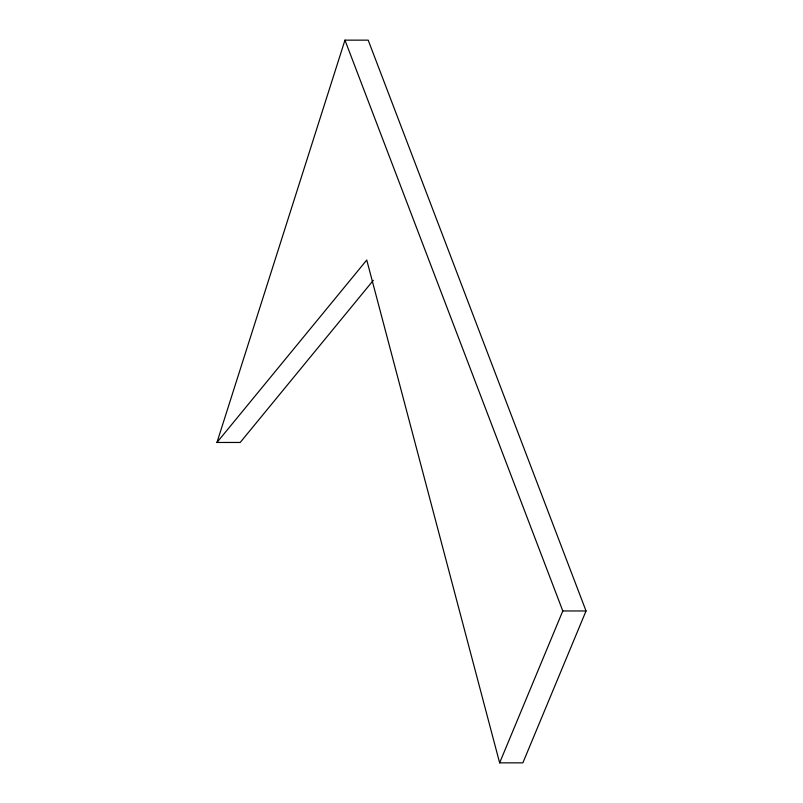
<?xml version="1.0" encoding="UTF-8"?>
<svg xmlns="http://www.w3.org/2000/svg" width="803" height="803" viewBox="0 0 803 803"><rect width="100%" height="100%" fill="white"/><g stroke="black" fill="none" stroke-linecap="round" stroke-linejoin="round"><path stroke-width="1.2" d="M216.961 442.463L344.959 40.15L368.186 40.15L586.039 610.963L522.873 762.85L499.637 762.85L366.75 260.042L216.961 442.463L240.197 442.463L373.335 280.307M499.637 762.85L562.803 610.963L344.959 40.15M562.803 610.963L586.039 610.963"/></g></svg>
